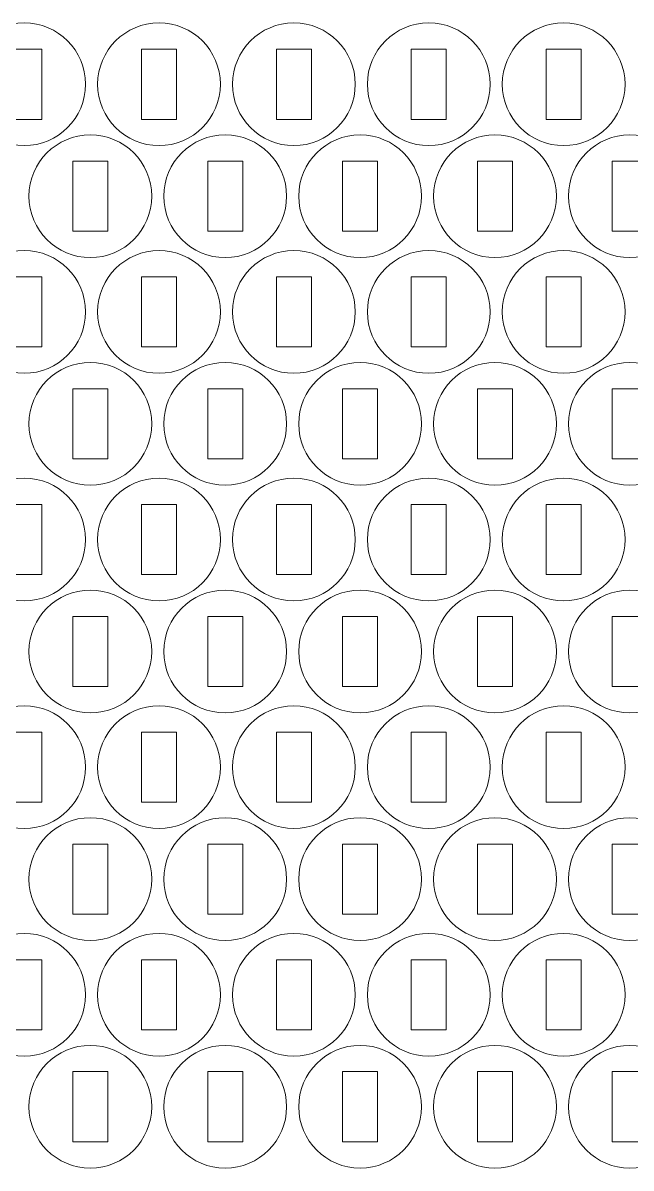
# Model space of a CAD drawing. Header units: millimetres. Extents: x -587 to 587, y -183 to 183.
# Drawn here: x 204 to 256, y -151.1 to -53.1 of the extents above; entities that cross this region are included whole.
import ezdxf

# ---------------------------------------------------------------- set-up
doc = ezdxf.new("R2010")
doc.units = ezdxf.units.MM
doc.header["$MEASUREMENT"] = 0
doc.layers.add('Camada 1', color=7, linetype='Continuous')

msp = doc.modelspace()

# ---------------------------------------------------------------- linework, layer by layer
at = {"layer": 'Camada 1', "lineweight": 20}
for points in [[(204.1225, -53.1028), (207.022, -53.1028), (209.3725, -55.4533), (209.3725, -58.3528), (209.3725, -58.3528), (209.3725, -61.2523), (207.022, -63.6028), (204.1225, -63.6028), (204.1225, -63.6028), (201.223, -63.6028), (198.8725, -61.2523), (198.8725, -58.3528), (198.8725, -58.3528), (198.8725, -55.4533), (201.223, -53.1028), (204.1225, -53.1028)], [(215.6584, -53.1028), (218.5579, -53.1028), (220.9084, -55.4533), (220.9084, -58.3528), (220.9084, -58.3528), (220.9084, -61.2523), (218.5579, -63.6028), (215.6584, -63.6028), (215.6584, -63.6028), (212.7589, -63.6028), (210.4084, -61.2523), (210.4084, -58.3528), (210.4084, -58.3528), (210.4084, -55.4533), (212.7589, -53.1028), (215.6584, -53.1028)], [(227.1943, -53.1028), (230.0938, -53.1028), (232.4443, -55.4533), (232.4443, -58.3528), (232.4443, -58.3528), (232.4443, -61.2523), (230.0938, -63.6028), (227.1943, -63.6028), (227.1943, -63.6028), (224.2948, -63.6028), (221.9443, -61.2523), (221.9443, -58.3528), (221.9443, -58.3528), (221.9443, -55.4533), (224.2948, -53.1028), (227.1943, -53.1028)], [(238.7302, -53.1028), (241.6297, -53.1028), (243.9802, -55.4533), (243.9802, -58.3528), (243.9802, -58.3528), (243.9802, -61.2523), (241.6297, -63.6028), (238.7302, -63.6028), (238.7302, -63.6028), (235.8307, -63.6028), (233.4802, -61.2523), (233.4802, -58.3528), (233.4802, -58.3528), (233.4802, -55.4533), (235.8307, -53.1028), (238.7302, -53.1028)], [(250.2661, -53.1028), (253.1656, -53.1028), (255.5161, -55.4533), (255.5161, -58.3528), (255.5161, -58.3528), (255.5161, -61.2523), (253.1656, -63.6028), (250.2661, -63.6028), (250.2661, -63.6028), (247.3666, -63.6028), (245.0161, -61.2523), (245.0161, -58.3528), (245.0161, -58.3528), (245.0161, -55.4533), (247.3666, -53.1028), (250.2661, -53.1028)], [(202.6225, -55.3528), (202.6225, -55.3528), (205.6225, -55.3528), (205.6225, -55.3528), (205.6225, -55.3528), (205.6225, -55.3528), (205.6225, -61.3528), (205.6225, -61.3528), (205.6225, -61.3528), (205.6225, -61.3528), (202.6225, -61.3528), (202.6225, -61.3528), (202.6225, -61.3528), (202.6225, -61.3528), (202.6225, -55.3528), (202.6225, -55.3528)], [(214.1584, -55.3528), (214.1584, -55.3528), (217.1584, -55.3528), (217.1584, -55.3528), (217.1584, -55.3528), (217.1584, -55.3528), (217.1584, -61.3528), (217.1584, -61.3528), (217.1584, -61.3528), (217.1584, -61.3528), (214.1584, -61.3528), (214.1584, -61.3528), (214.1584, -61.3528), (214.1584, -61.3528), (214.1584, -55.3528), (214.1584, -55.3528)], [(225.6943, -55.3528), (225.6943, -55.3528), (228.6943, -55.3528), (228.6943, -55.3528), (228.6943, -55.3528), (228.6943, -55.3528), (228.6943, -61.3528), (228.6943, -61.3528), (228.6943, -61.3528), (228.6943, -61.3528), (225.6943, -61.3528), (225.6943, -61.3528), (225.6943, -61.3528), (225.6943, -61.3528), (225.6943, -55.3528), (225.6943, -55.3528)], [(237.2302, -55.3528), (237.2302, -55.3528), (240.2302, -55.3528), (240.2302, -55.3528), (240.2302, -55.3528), (240.2302, -55.3528), (240.2302, -61.3528), (240.2302, -61.3528), (240.2302, -61.3528), (240.2302, -61.3528), (237.2302, -61.3528), (237.2302, -61.3528), (237.2302, -61.3528), (237.2302, -61.3528), (237.2302, -55.3528), (237.2302, -55.3528)], [(248.7661, -55.3528), (248.7661, -55.3528), (251.7661, -55.3528), (251.7661, -55.3528), (251.7661, -55.3528), (251.7661, -55.3528), (251.7661, -61.3528), (251.7661, -61.3528), (251.7661, -61.3528), (251.7661, -61.3528), (248.7661, -61.3528), (248.7661, -61.3528), (248.7661, -61.3528), (248.7661, -61.3528), (248.7661, -55.3528), (248.7661, -55.3528)], [(209.7846, -62.6808), (212.6841, -62.6808), (215.0346, -65.0313), (215.0346, -67.9308), (215.0346, -67.9308), (215.0346, -70.8303), (212.6841, -73.1808), (209.7846, -73.1808), (209.7846, -73.1808), (206.8851, -73.1808), (204.5346, -70.8303), (204.5346, -67.9308), (204.5346, -67.9308), (204.5346, -65.0313), (206.8851, -62.6808), (209.7846, -62.6808)], [(221.3205, -62.6808), (224.22, -62.6808), (226.5705, -65.0313), (226.5705, -67.9308), (226.5705, -67.9308), (226.5705, -70.8303), (224.22, -73.1808), (221.3205, -73.1808), (221.3205, -73.1808), (218.421, -73.1808), (216.0705, -70.8303), (216.0705, -67.9308), (216.0705, -67.9308), (216.0705, -65.0313), (218.421, -62.6808), (221.3205, -62.6808)], [(232.8564, -62.6808), (235.7559, -62.6808), (238.1064, -65.0313), (238.1064, -67.9308), (238.1064, -67.9308), (238.1064, -70.8303), (235.7559, -73.1808), (232.8564, -73.1808), (232.8564, -73.1808), (229.9569, -73.1808), (227.6064, -70.8303), (227.6064, -67.9308), (227.6064, -67.9308), (227.6064, -65.0313), (229.9569, -62.6808), (232.8564, -62.6808)], [(244.3923, -62.6808), (247.2918, -62.6808), (249.6423, -65.0313), (249.6423, -67.9308), (249.6423, -67.9308), (249.6423, -70.8303), (247.2918, -73.1808), (244.3923, -73.1808), (244.3923, -73.1808), (241.4928, -73.1808), (239.1423, -70.8303), (239.1423, -67.9308), (239.1423, -67.9308), (239.1423, -65.0313), (241.4928, -62.6808), (244.3923, -62.6808)], [(255.9282, -62.6808), (258.8277, -62.6808), (261.1782, -65.0313), (261.1782, -67.9308), (261.1782, -67.9308), (261.1782, -70.8303), (258.8277, -73.1808), (255.9282, -73.1808), (255.9282, -73.1808), (253.0287, -73.1808), (250.6782, -70.8303), (250.6782, -67.9308), (250.6782, -67.9308), (250.6782, -65.0313), (253.0287, -62.6808), (255.9282, -62.6808)], [(208.2846, -64.9308), (208.2846, -64.9308), (211.2846, -64.9308), (211.2846, -64.9308), (211.2846, -64.9308), (211.2846, -64.9308), (211.2846, -70.9308), (211.2846, -70.9308), (211.2846, -70.9308), (211.2846, -70.9308), (208.2846, -70.9308), (208.2846, -70.9308), (208.2846, -70.9308), (208.2846, -70.9308), (208.2846, -64.9308), (208.2846, -64.9308)], [(219.8205, -64.9308), (219.8205, -64.9308), (222.8205, -64.9308), (222.8205, -64.9308), (222.8205, -64.9308), (222.8205, -64.9308), (222.8205, -70.9308), (222.8205, -70.9308), (222.8205, -70.9308), (222.8205, -70.9308), (219.8205, -70.9308), (219.8205, -70.9308), (219.8205, -70.9308), (219.8205, -70.9308), (219.8205, -64.9308), (219.8205, -64.9308)], [(231.3564, -64.9308), (231.3564, -64.9308), (234.3564, -64.9308), (234.3564, -64.9308), (234.3564, -64.9308), (234.3564, -64.9308), (234.3564, -70.9308), (234.3564, -70.9308), (234.3564, -70.9308), (234.3564, -70.9308), (231.3564, -70.9308), (231.3564, -70.9308), (231.3564, -70.9308), (231.3564, -70.9308), (231.3564, -64.9308), (231.3564, -64.9308)], [(242.8923, -64.9308), (242.8923, -64.9308), (245.8923, -64.9308), (245.8923, -64.9308), (245.8923, -64.9308), (245.8923, -64.9308), (245.8923, -70.9308), (245.8923, -70.9308), (245.8923, -70.9308), (245.8923, -70.9308), (242.8923, -70.9308), (242.8923, -70.9308), (242.8923, -70.9308), (242.8923, -70.9308), (242.8923, -64.9308), (242.8923, -64.9308)], [(254.4282, -64.9308), (254.4282, -64.9308), (257.4282, -64.9308), (257.4282, -64.9308), (257.4282, -64.9308), (257.4282, -64.9308), (257.4282, -70.9308), (257.4282, -70.9308), (257.4282, -70.9308), (257.4282, -70.9308), (254.4282, -70.9308), (254.4282, -70.9308), (254.4282, -70.9308), (254.4282, -70.9308), (254.4282, -64.9308), (254.4282, -64.9308)], [(204.1225, -72.5761), (207.022, -72.5761), (209.3725, -74.9266), (209.3725, -77.8261), (209.3725, -77.8261), (209.3725, -80.7256), (207.022, -83.0761), (204.1225, -83.0761), (204.1225, -83.0761), (201.223, -83.0761), (198.8725, -80.7256), (198.8725, -77.8261), (198.8725, -77.8261), (198.8725, -74.9266), (201.223, -72.5761), (204.1225, -72.5761)], [(215.6584, -72.5761), (218.5579, -72.5761), (220.9084, -74.9266), (220.9084, -77.8261), (220.9084, -77.8261), (220.9084, -80.7256), (218.5579, -83.0761), (215.6584, -83.0761), (215.6584, -83.0761), (212.7589, -83.0761), (210.4084, -80.7256), (210.4084, -77.8261), (210.4084, -77.8261), (210.4084, -74.9266), (212.7589, -72.5761), (215.6584, -72.5761)], [(227.1943, -72.5761), (230.0938, -72.5761), (232.4443, -74.9266), (232.4443, -77.8261), (232.4443, -77.8261), (232.4443, -80.7256), (230.0938, -83.0761), (227.1943, -83.0761), (227.1943, -83.0761), (224.2948, -83.0761), (221.9443, -80.7256), (221.9443, -77.8261), (221.9443, -77.8261), (221.9443, -74.9266), (224.2948, -72.5761), (227.1943, -72.5761)], [(238.7302, -72.5761), (241.6297, -72.5761), (243.9802, -74.9266), (243.9802, -77.8261), (243.9802, -77.8261), (243.9802, -80.7256), (241.6297, -83.0761), (238.7302, -83.0761), (238.7302, -83.0761), (235.8307, -83.0761), (233.4802, -80.7256), (233.4802, -77.8261), (233.4802, -77.8261), (233.4802, -74.9266), (235.8307, -72.5761), (238.7302, -72.5761)], [(250.2661, -72.5761), (253.1656, -72.5761), (255.5161, -74.9266), (255.5161, -77.8261), (255.5161, -77.8261), (255.5161, -80.7256), (253.1656, -83.0761), (250.2661, -83.0761), (250.2661, -83.0761), (247.3666, -83.0761), (245.0161, -80.7256), (245.0161, -77.8261), (245.0161, -77.8261), (245.0161, -74.9266), (247.3666, -72.5761), (250.2661, -72.5761)], [(202.6225, -74.8261), (202.6225, -74.8261), (205.6225, -74.8261), (205.6225, -74.8261), (205.6225, -74.8261), (205.6225, -74.8261), (205.6225, -80.8261), (205.6225, -80.8261), (205.6225, -80.8261), (205.6225, -80.8261), (202.6225, -80.8261), (202.6225, -80.8261), (202.6225, -80.8261), (202.6225, -80.8261), (202.6225, -74.8261), (202.6225, -74.8261)], [(214.1584, -74.8261), (214.1584, -74.8261), (217.1584, -74.8261), (217.1584, -74.8261), (217.1584, -74.8261), (217.1584, -74.8261), (217.1584, -80.8261), (217.1584, -80.8261), (217.1584, -80.8261), (217.1584, -80.8261), (214.1584, -80.8261), (214.1584, -80.8261), (214.1584, -80.8261), (214.1584, -80.8261), (214.1584, -74.8261), (214.1584, -74.8261)], [(225.6943, -74.8261), (225.6943, -74.8261), (228.6943, -74.8261), (228.6943, -74.8261), (228.6943, -74.8261), (228.6943, -74.8261), (228.6943, -80.8261), (228.6943, -80.8261), (228.6943, -80.8261), (228.6943, -80.8261), (225.6943, -80.8261), (225.6943, -80.8261), (225.6943, -80.8261), (225.6943, -80.8261), (225.6943, -74.8261), (225.6943, -74.8261)], [(237.2302, -74.8261), (237.2302, -74.8261), (240.2302, -74.8261), (240.2302, -74.8261), (240.2302, -74.8261), (240.2302, -74.8261), (240.2302, -80.8261), (240.2302, -80.8261), (240.2302, -80.8261), (240.2302, -80.8261), (237.2302, -80.8261), (237.2302, -80.8261), (237.2302, -80.8261), (237.2302, -80.8261), (237.2302, -74.8261), (237.2302, -74.8261)], [(248.7661, -74.8261), (248.7661, -74.8261), (251.7661, -74.8261), (251.7661, -74.8261), (251.7661, -74.8261), (251.7661, -74.8261), (251.7661, -80.8261), (251.7661, -80.8261), (251.7661, -80.8261), (251.7661, -80.8261), (248.7661, -80.8261), (248.7661, -80.8261), (248.7661, -80.8261), (248.7661, -80.8261), (248.7661, -74.8261), (248.7661, -74.8261)], [(209.7846, -82.1541), (212.6841, -82.1541), (215.0346, -84.5046), (215.0346, -87.4041), (215.0346, -87.4041), (215.0346, -90.3036), (212.6841, -92.6541), (209.7846, -92.6541), (209.7846, -92.6541), (206.8851, -92.6541), (204.5346, -90.3036), (204.5346, -87.4041), (204.5346, -87.4041), (204.5346, -84.5046), (206.8851, -82.1541), (209.7846, -82.1541)], [(221.3205, -82.1541), (224.22, -82.1541), (226.5705, -84.5046), (226.5705, -87.4041), (226.5705, -87.4041), (226.5705, -90.3036), (224.22, -92.6541), (221.3205, -92.6541), (221.3205, -92.6541), (218.421, -92.6541), (216.0705, -90.3036), (216.0705, -87.4041), (216.0705, -87.4041), (216.0705, -84.5046), (218.421, -82.1541), (221.3205, -82.1541)], [(232.8564, -82.1541), (235.7559, -82.1541), (238.1064, -84.5046), (238.1064, -87.4041), (238.1064, -87.4041), (238.1064, -90.3036), (235.7559, -92.6541), (232.8564, -92.6541), (232.8564, -92.6541), (229.9569, -92.6541), (227.6064, -90.3036), (227.6064, -87.4041), (227.6064, -87.4041), (227.6064, -84.5046), (229.9569, -82.1541), (232.8564, -82.1541)], [(244.3923, -82.1541), (247.2918, -82.1541), (249.6423, -84.5046), (249.6423, -87.4041), (249.6423, -87.4041), (249.6423, -90.3036), (247.2918, -92.6541), (244.3923, -92.6541), (244.3923, -92.6541), (241.4928, -92.6541), (239.1423, -90.3036), (239.1423, -87.4041), (239.1423, -87.4041), (239.1423, -84.5046), (241.4928, -82.1541), (244.3923, -82.1541)], [(255.9282, -82.1541), (258.8277, -82.1541), (261.1782, -84.5046), (261.1782, -87.4041), (261.1782, -87.4041), (261.1782, -90.3036), (258.8277, -92.6541), (255.9282, -92.6541), (255.9282, -92.6541), (253.0287, -92.6541), (250.6782, -90.3036), (250.6782, -87.4041), (250.6782, -87.4041), (250.6782, -84.5046), (253.0287, -82.1541), (255.9282, -82.1541)], [(208.2846, -84.4041), (208.2846, -84.4041), (211.2846, -84.4041), (211.2846, -84.4041), (211.2846, -84.4041), (211.2846, -84.4041), (211.2846, -90.4041), (211.2846, -90.4041), (211.2846, -90.4041), (211.2846, -90.4041), (208.2846, -90.4041), (208.2846, -90.4041), (208.2846, -90.4041), (208.2846, -90.4041), (208.2846, -84.4041), (208.2846, -84.4041)], [(219.8205, -84.4041), (219.8205, -84.4041), (222.8205, -84.4041), (222.8205, -84.4041), (222.8205, -84.4041), (222.8205, -84.4041), (222.8205, -90.4041), (222.8205, -90.4041), (222.8205, -90.4041), (222.8205, -90.4041), (219.8205, -90.4041), (219.8205, -90.4041), (219.8205, -90.4041), (219.8205, -90.4041), (219.8205, -84.4041), (219.8205, -84.4041)], [(231.3564, -84.4041), (231.3564, -84.4041), (234.3564, -84.4041), (234.3564, -84.4041), (234.3564, -84.4041), (234.3564, -84.4041), (234.3564, -90.4041), (234.3564, -90.4041), (234.3564, -90.4041), (234.3564, -90.4041), (231.3564, -90.4041), (231.3564, -90.4041), (231.3564, -90.4041), (231.3564, -90.4041), (231.3564, -84.4041), (231.3564, -84.4041)], [(242.8923, -84.4041), (242.8923, -84.4041), (245.8923, -84.4041), (245.8923, -84.4041), (245.8923, -84.4041), (245.8923, -84.4041), (245.8923, -90.4041), (245.8923, -90.4041), (245.8923, -90.4041), (245.8923, -90.4041), (242.8923, -90.4041), (242.8923, -90.4041), (242.8923, -90.4041), (242.8923, -90.4041), (242.8923, -84.4041), (242.8923, -84.4041)], [(254.4282, -84.4041), (254.4282, -84.4041), (257.4282, -84.4041), (257.4282, -84.4041), (257.4282, -84.4041), (257.4282, -84.4041), (257.4282, -90.4041), (257.4282, -90.4041), (257.4282, -90.4041), (257.4282, -90.4041), (254.4282, -90.4041), (254.4282, -90.4041), (254.4282, -90.4041), (254.4282, -90.4041), (254.4282, -84.4041), (254.4282, -84.4041)], [(204.1225, -92.0494), (207.022, -92.0494), (209.3725, -94.3999), (209.3725, -97.2994), (209.3725, -97.2994), (209.3725, -100.1989), (207.022, -102.5494), (204.1225, -102.5494), (204.1225, -102.5494), (201.223, -102.5494), (198.8725, -100.1989), (198.8725, -97.2994), (198.8725, -97.2994), (198.8725, -94.3999), (201.223, -92.0494), (204.1225, -92.0494)], [(215.6584, -92.0494), (218.5579, -92.0494), (220.9084, -94.3999), (220.9084, -97.2994), (220.9084, -97.2994), (220.9084, -100.1989), (218.5579, -102.5494), (215.6584, -102.5494), (215.6584, -102.5494), (212.7589, -102.5494), (210.4084, -100.1989), (210.4084, -97.2994), (210.4084, -97.2994), (210.4084, -94.3999), (212.7589, -92.0494), (215.6584, -92.0494)], [(227.1943, -92.0494), (230.0938, -92.0494), (232.4443, -94.3999), (232.4443, -97.2994), (232.4443, -97.2994), (232.4443, -100.1989), (230.0938, -102.5494), (227.1943, -102.5494), (227.1943, -102.5494), (224.2948, -102.5494), (221.9443, -100.1989), (221.9443, -97.2994), (221.9443, -97.2994), (221.9443, -94.3999), (224.2948, -92.0494), (227.1943, -92.0494)], [(238.7302, -92.0494), (241.6297, -92.0494), (243.9802, -94.3999), (243.9802, -97.2994), (243.9802, -97.2994), (243.9802, -100.1989), (241.6297, -102.5494), (238.7302, -102.5494), (238.7302, -102.5494), (235.8307, -102.5494), (233.4802, -100.1989), (233.4802, -97.2994), (233.4802, -97.2994), (233.4802, -94.3999), (235.8307, -92.0494), (238.7302, -92.0494)], [(250.2661, -92.0494), (253.1656, -92.0494), (255.5161, -94.3999), (255.5161, -97.2994), (255.5161, -97.2994), (255.5161, -100.1989), (253.1656, -102.5494), (250.2661, -102.5494), (250.2661, -102.5494), (247.3666, -102.5494), (245.0161, -100.1989), (245.0161, -97.2994), (245.0161, -97.2994), (245.0161, -94.3999), (247.3666, -92.0494), (250.2661, -92.0494)], [(202.6225, -94.2994), (202.6225, -94.2994), (205.6225, -94.2994), (205.6225, -94.2994), (205.6225, -94.2994), (205.6225, -94.2994), (205.6225, -100.2994), (205.6225, -100.2994), (205.6225, -100.2994), (205.6225, -100.2994), (202.6225, -100.2994), (202.6225, -100.2994), (202.6225, -100.2994), (202.6225, -100.2994), (202.6225, -94.2994), (202.6225, -94.2994)], [(214.1584, -94.2994), (214.1584, -94.2994), (217.1584, -94.2994), (217.1584, -94.2994), (217.1584, -94.2994), (217.1584, -94.2994), (217.1584, -100.2994), (217.1584, -100.2994), (217.1584, -100.2994), (217.1584, -100.2994), (214.1584, -100.2994), (214.1584, -100.2994), (214.1584, -100.2994), (214.1584, -100.2994), (214.1584, -94.2994), (214.1584, -94.2994)], [(225.6943, -94.2994), (225.6943, -94.2994), (228.6943, -94.2994), (228.6943, -94.2994), (228.6943, -94.2994), (228.6943, -94.2994), (228.6943, -100.2994), (228.6943, -100.2994), (228.6943, -100.2994), (228.6943, -100.2994), (225.6943, -100.2994), (225.6943, -100.2994), (225.6943, -100.2994), (225.6943, -100.2994), (225.6943, -94.2994), (225.6943, -94.2994)], [(237.2302, -94.2994), (237.2302, -94.2994), (240.2302, -94.2994), (240.2302, -94.2994), (240.2302, -94.2994), (240.2302, -94.2994), (240.2302, -100.2994), (240.2302, -100.2994), (240.2302, -100.2994), (240.2302, -100.2994), (237.2302, -100.2994), (237.2302, -100.2994), (237.2302, -100.2994), (237.2302, -100.2994), (237.2302, -94.2994), (237.2302, -94.2994)], [(248.7661, -94.2994), (248.7661, -94.2994), (251.7661, -94.2994), (251.7661, -94.2994), (251.7661, -94.2994), (251.7661, -94.2994), (251.7661, -100.2994), (251.7661, -100.2994), (251.7661, -100.2994), (251.7661, -100.2994), (248.7661, -100.2994), (248.7661, -100.2994), (248.7661, -100.2994), (248.7661, -100.2994), (248.7661, -94.2994), (248.7661, -94.2994)], [(209.7846, -101.6274), (212.6841, -101.6274), (215.0346, -103.9779), (215.0346, -106.8774), (215.0346, -106.8774), (215.0346, -109.7769), (212.6841, -112.1274), (209.7846, -112.1274), (209.7846, -112.1274), (206.8851, -112.1274), (204.5346, -109.7769), (204.5346, -106.8774), (204.5346, -106.8774), (204.5346, -103.9779), (206.8851, -101.6274), (209.7846, -101.6274)], [(221.3205, -101.6274), (224.22, -101.6274), (226.5705, -103.9779), (226.5705, -106.8774), (226.5705, -106.8774), (226.5705, -109.7769), (224.22, -112.1274), (221.3205, -112.1274), (221.3205, -112.1274), (218.421, -112.1274), (216.0705, -109.7769), (216.0705, -106.8774), (216.0705, -106.8774), (216.0705, -103.9779), (218.421, -101.6274), (221.3205, -101.6274)], [(232.8564, -101.6274), (235.7559, -101.6274), (238.1064, -103.9779), (238.1064, -106.8774), (238.1064, -106.8774), (238.1064, -109.7769), (235.7559, -112.1274), (232.8564, -112.1274), (232.8564, -112.1274), (229.9569, -112.1274), (227.6064, -109.7769), (227.6064, -106.8774), (227.6064, -106.8774), (227.6064, -103.9779), (229.9569, -101.6274), (232.8564, -101.6274)], [(244.3923, -101.6274), (247.2918, -101.6274), (249.6423, -103.9779), (249.6423, -106.8774), (249.6423, -106.8774), (249.6423, -109.7769), (247.2918, -112.1274), (244.3923, -112.1274), (244.3923, -112.1274), (241.4928, -112.1274), (239.1423, -109.7769), (239.1423, -106.8774), (239.1423, -106.8774), (239.1423, -103.9779), (241.4928, -101.6274), (244.3923, -101.6274)], [(255.9282, -101.6274), (258.8277, -101.6274), (261.1782, -103.9779), (261.1782, -106.8774), (261.1782, -106.8774), (261.1782, -109.7769), (258.8277, -112.1274), (255.9282, -112.1274), (255.9282, -112.1274), (253.0287, -112.1274), (250.6782, -109.7769), (250.6782, -106.8774), (250.6782, -106.8774), (250.6782, -103.9779), (253.0287, -101.6274), (255.9282, -101.6274)], [(208.2846, -103.8774), (208.2846, -103.8774), (211.2846, -103.8774), (211.2846, -103.8774), (211.2846, -103.8774), (211.2846, -103.8774), (211.2846, -109.8774), (211.2846, -109.8774), (211.2846, -109.8774), (211.2846, -109.8774), (208.2846, -109.8774), (208.2846, -109.8774), (208.2846, -109.8774), (208.2846, -109.8774), (208.2846, -103.8774), (208.2846, -103.8774)], [(219.8205, -103.8774), (219.8205, -103.8774), (222.8205, -103.8774), (222.8205, -103.8774), (222.8205, -103.8774), (222.8205, -103.8774), (222.8205, -109.8774), (222.8205, -109.8774), (222.8205, -109.8774), (222.8205, -109.8774), (219.8205, -109.8774), (219.8205, -109.8774), (219.8205, -109.8774), (219.8205, -109.8774), (219.8205, -103.8774), (219.8205, -103.8774)], [(231.3564, -103.8774), (231.3564, -103.8774), (234.3564, -103.8774), (234.3564, -103.8774), (234.3564, -103.8774), (234.3564, -103.8774), (234.3564, -109.8774), (234.3564, -109.8774), (234.3564, -109.8774), (234.3564, -109.8774), (231.3564, -109.8774), (231.3564, -109.8774), (231.3564, -109.8774), (231.3564, -109.8774), (231.3564, -103.8774), (231.3564, -103.8774)], [(242.8923, -103.8774), (242.8923, -103.8774), (245.8923, -103.8774), (245.8923, -103.8774), (245.8923, -103.8774), (245.8923, -103.8774), (245.8923, -109.8774), (245.8923, -109.8774), (245.8923, -109.8774), (245.8923, -109.8774), (242.8923, -109.8774), (242.8923, -109.8774), (242.8923, -109.8774), (242.8923, -109.8774), (242.8923, -103.8774), (242.8923, -103.8774)], [(254.4282, -103.8774), (254.4282, -103.8774), (257.4282, -103.8774), (257.4282, -103.8774), (257.4282, -103.8774), (257.4282, -103.8774), (257.4282, -109.8774), (257.4282, -109.8774), (257.4282, -109.8774), (257.4282, -109.8774), (254.4282, -109.8774), (254.4282, -109.8774), (254.4282, -109.8774), (254.4282, -109.8774), (254.4282, -103.8774), (254.4282, -103.8774)], [(204.1225, -111.5227), (207.022, -111.5227), (209.3725, -113.8732), (209.3725, -116.7727), (209.3725, -116.7727), (209.3725, -119.6722), (207.022, -122.0227), (204.1225, -122.0227), (204.1225, -122.0227), (201.223, -122.0227), (198.8725, -119.6722), (198.8725, -116.7727), (198.8725, -116.7727), (198.8725, -113.8732), (201.223, -111.5227), (204.1225, -111.5227)], [(215.6584, -111.5227), (218.5579, -111.5227), (220.9084, -113.8732), (220.9084, -116.7727), (220.9084, -116.7727), (220.9084, -119.6722), (218.5579, -122.0227), (215.6584, -122.0227), (215.6584, -122.0227), (212.7589, -122.0227), (210.4084, -119.6722), (210.4084, -116.7727), (210.4084, -116.7727), (210.4084, -113.8732), (212.7589, -111.5227), (215.6584, -111.5227)], [(227.1943, -111.5227), (230.0938, -111.5227), (232.4443, -113.8732), (232.4443, -116.7727), (232.4443, -116.7727), (232.4443, -119.6722), (230.0938, -122.0227), (227.1943, -122.0227), (227.1943, -122.0227), (224.2948, -122.0227), (221.9443, -119.6722), (221.9443, -116.7727), (221.9443, -116.7727), (221.9443, -113.8732), (224.2948, -111.5227), (227.1943, -111.5227)], [(238.7302, -111.5227), (241.6297, -111.5227), (243.9802, -113.8732), (243.9802, -116.7727), (243.9802, -116.7727), (243.9802, -119.6722), (241.6297, -122.0227), (238.7302, -122.0227), (238.7302, -122.0227), (235.8307, -122.0227), (233.4802, -119.6722), (233.4802, -116.7727), (233.4802, -116.7727), (233.4802, -113.8732), (235.8307, -111.5227), (238.7302, -111.5227)], [(250.2661, -111.5227), (253.1656, -111.5227), (255.5161, -113.8732), (255.5161, -116.7727), (255.5161, -116.7727), (255.5161, -119.6722), (253.1656, -122.0227), (250.2661, -122.0227), (250.2661, -122.0227), (247.3666, -122.0227), (245.0161, -119.6722), (245.0161, -116.7727), (245.0161, -116.7727), (245.0161, -113.8732), (247.3666, -111.5227), (250.2661, -111.5227)], [(202.6225, -113.7727), (202.6225, -113.7727), (205.6225, -113.7727), (205.6225, -113.7727), (205.6225, -113.7727), (205.6225, -113.7727), (205.6225, -119.7727), (205.6225, -119.7727), (205.6225, -119.7727), (205.6225, -119.7727), (202.6225, -119.7727), (202.6225, -119.7727), (202.6225, -119.7727), (202.6225, -119.7727), (202.6225, -113.7727), (202.6225, -113.7727)], [(214.1584, -113.7727), (214.1584, -113.7727), (217.1584, -113.7727), (217.1584, -113.7727), (217.1584, -113.7727), (217.1584, -113.7727), (217.1584, -119.7727), (217.1584, -119.7727), (217.1584, -119.7727), (217.1584, -119.7727), (214.1584, -119.7727), (214.1584, -119.7727), (214.1584, -119.7727), (214.1584, -119.7727), (214.1584, -113.7727), (214.1584, -113.7727)], [(225.6943, -113.7727), (225.6943, -113.7727), (228.6943, -113.7727), (228.6943, -113.7727), (228.6943, -113.7727), (228.6943, -113.7727), (228.6943, -119.7727), (228.6943, -119.7727), (228.6943, -119.7727), (228.6943, -119.7727), (225.6943, -119.7727), (225.6943, -119.7727), (225.6943, -119.7727), (225.6943, -119.7727), (225.6943, -113.7727), (225.6943, -113.7727)], [(237.2302, -113.7727), (237.2302, -113.7727), (240.2302, -113.7727), (240.2302, -113.7727), (240.2302, -113.7727), (240.2302, -113.7727), (240.2302, -119.7727), (240.2302, -119.7727), (240.2302, -119.7727), (240.2302, -119.7727), (237.2302, -119.7727), (237.2302, -119.7727), (237.2302, -119.7727), (237.2302, -119.7727), (237.2302, -113.7727), (237.2302, -113.7727)], [(248.7661, -113.7727), (248.7661, -113.7727), (251.7661, -113.7727), (251.7661, -113.7727), (251.7661, -113.7727), (251.7661, -113.7727), (251.7661, -119.7727), (251.7661, -119.7727), (251.7661, -119.7727), (251.7661, -119.7727), (248.7661, -119.7727), (248.7661, -119.7727), (248.7661, -119.7727), (248.7661, -119.7727), (248.7661, -113.7727), (248.7661, -113.7727)], [(209.7846, -121.1007), (212.6841, -121.1007), (215.0346, -123.4512), (215.0346, -126.3507), (215.0346, -126.3507), (215.0346, -129.2502), (212.6841, -131.6007), (209.7846, -131.6007), (209.7846, -131.6007), (206.8851, -131.6007), (204.5346, -129.2502), (204.5346, -126.3507), (204.5346, -126.3507), (204.5346, -123.4512), (206.8851, -121.1007), (209.7846, -121.1007)], [(221.3205, -121.1007), (224.22, -121.1007), (226.5705, -123.4512), (226.5705, -126.3507), (226.5705, -126.3507), (226.5705, -129.2502), (224.22, -131.6007), (221.3205, -131.6007), (221.3205, -131.6007), (218.421, -131.6007), (216.0705, -129.2502), (216.0705, -126.3507), (216.0705, -126.3507), (216.0705, -123.4512), (218.421, -121.1007), (221.3205, -121.1007)], [(232.8564, -121.1007), (235.7559, -121.1007), (238.1064, -123.4512), (238.1064, -126.3507), (238.1064, -126.3507), (238.1064, -129.2502), (235.7559, -131.6007), (232.8564, -131.6007), (232.8564, -131.6007), (229.9569, -131.6007), (227.6064, -129.2502), (227.6064, -126.3507), (227.6064, -126.3507), (227.6064, -123.4512), (229.9569, -121.1007), (232.8564, -121.1007)], [(244.3923, -121.1007), (247.2918, -121.1007), (249.6423, -123.4512), (249.6423, -126.3507), (249.6423, -126.3507), (249.6423, -129.2502), (247.2918, -131.6007), (244.3923, -131.6007), (244.3923, -131.6007), (241.4928, -131.6007), (239.1423, -129.2502), (239.1423, -126.3507), (239.1423, -126.3507), (239.1423, -123.4512), (241.4928, -121.1007), (244.3923, -121.1007)], [(255.9282, -121.1007), (258.8277, -121.1007), (261.1782, -123.4512), (261.1782, -126.3507), (261.1782, -126.3507), (261.1782, -129.2502), (258.8277, -131.6007), (255.9282, -131.6007), (255.9282, -131.6007), (253.0287, -131.6007), (250.6782, -129.2502), (250.6782, -126.3507), (250.6782, -126.3507), (250.6782, -123.4512), (253.0287, -121.1007), (255.9282, -121.1007)], [(208.2846, -123.3507), (208.2846, -123.3507), (211.2846, -123.3507), (211.2846, -123.3507), (211.2846, -123.3507), (211.2846, -123.3507), (211.2846, -129.3507), (211.2846, -129.3507), (211.2846, -129.3507), (211.2846, -129.3507), (208.2846, -129.3507), (208.2846, -129.3507), (208.2846, -129.3507), (208.2846, -129.3507), (208.2846, -123.3507), (208.2846, -123.3507)], [(219.8205, -123.3507), (219.8205, -123.3507), (222.8205, -123.3507), (222.8205, -123.3507), (222.8205, -123.3507), (222.8205, -123.3507), (222.8205, -129.3507), (222.8205, -129.3507), (222.8205, -129.3507), (222.8205, -129.3507), (219.8205, -129.3507), (219.8205, -129.3507), (219.8205, -129.3507), (219.8205, -129.3507), (219.8205, -123.3507), (219.8205, -123.3507)], [(231.3564, -123.3507), (231.3564, -123.3507), (234.3564, -123.3507), (234.3564, -123.3507), (234.3564, -123.3507), (234.3564, -123.3507), (234.3564, -129.3507), (234.3564, -129.3507), (234.3564, -129.3507), (234.3564, -129.3507), (231.3564, -129.3507), (231.3564, -129.3507), (231.3564, -129.3507), (231.3564, -129.3507), (231.3564, -123.3507), (231.3564, -123.3507)], [(242.8923, -123.3507), (242.8923, -123.3507), (245.8923, -123.3507), (245.8923, -123.3507), (245.8923, -123.3507), (245.8923, -123.3507), (245.8923, -129.3507), (245.8923, -129.3507), (245.8923, -129.3507), (245.8923, -129.3507), (242.8923, -129.3507), (242.8923, -129.3507), (242.8923, -129.3507), (242.8923, -129.3507), (242.8923, -123.3507), (242.8923, -123.3507)], [(254.4282, -123.3507), (254.4282, -123.3507), (257.4282, -123.3507), (257.4282, -123.3507), (257.4282, -123.3507), (257.4282, -123.3507), (257.4282, -129.3507), (257.4282, -129.3507), (257.4282, -129.3507), (257.4282, -129.3507), (254.4282, -129.3507), (254.4282, -129.3507), (254.4282, -129.3507), (254.4282, -129.3507), (254.4282, -123.3507), (254.4282, -123.3507)], [(204.1225, -130.996), (207.022, -130.996), (209.3725, -133.3465), (209.3725, -136.246), (209.3725, -136.246), (209.3725, -139.1455), (207.022, -141.496), (204.1225, -141.496), (204.1225, -141.496), (201.223, -141.496), (198.8725, -139.1455), (198.8725, -136.246), (198.8725, -136.246), (198.8725, -133.3465), (201.223, -130.996), (204.1225, -130.996)], [(215.6584, -130.996), (218.5579, -130.996), (220.9084, -133.3465), (220.9084, -136.246), (220.9084, -136.246), (220.9084, -139.1455), (218.5579, -141.496), (215.6584, -141.496), (215.6584, -141.496), (212.7589, -141.496), (210.4084, -139.1455), (210.4084, -136.246), (210.4084, -136.246), (210.4084, -133.3465), (212.7589, -130.996), (215.6584, -130.996)], [(227.1943, -130.996), (230.0938, -130.996), (232.4443, -133.3465), (232.4443, -136.246), (232.4443, -136.246), (232.4443, -139.1455), (230.0938, -141.496), (227.1943, -141.496), (227.1943, -141.496), (224.2948, -141.496), (221.9443, -139.1455), (221.9443, -136.246), (221.9443, -136.246), (221.9443, -133.3465), (224.2948, -130.996), (227.1943, -130.996)], [(238.7302, -130.996), (241.6297, -130.996), (243.9802, -133.3465), (243.9802, -136.246), (243.9802, -136.246), (243.9802, -139.1455), (241.6297, -141.496), (238.7302, -141.496), (238.7302, -141.496), (235.8307, -141.496), (233.4802, -139.1455), (233.4802, -136.246), (233.4802, -136.246), (233.4802, -133.3465), (235.8307, -130.996), (238.7302, -130.996)], [(250.2661, -130.996), (253.1656, -130.996), (255.5161, -133.3465), (255.5161, -136.246), (255.5161, -136.246), (255.5161, -139.1455), (253.1656, -141.496), (250.2661, -141.496), (250.2661, -141.496), (247.3666, -141.496), (245.0161, -139.1455), (245.0161, -136.246), (245.0161, -136.246), (245.0161, -133.3465), (247.3666, -130.996), (250.2661, -130.996)], [(202.6225, -133.246), (202.6225, -133.246), (205.6225, -133.246), (205.6225, -133.246), (205.6225, -133.246), (205.6225, -133.246), (205.6225, -139.246), (205.6225, -139.246), (205.6225, -139.246), (205.6225, -139.246), (202.6225, -139.246), (202.6225, -139.246), (202.6225, -139.246), (202.6225, -139.246), (202.6225, -133.246), (202.6225, -133.246)], [(214.1584, -133.246), (214.1584, -133.246), (217.1584, -133.246), (217.1584, -133.246), (217.1584, -133.246), (217.1584, -133.246), (217.1584, -139.246), (217.1584, -139.246), (217.1584, -139.246), (217.1584, -139.246), (214.1584, -139.246), (214.1584, -139.246), (214.1584, -139.246), (214.1584, -139.246), (214.1584, -133.246), (214.1584, -133.246)], [(225.6943, -133.246), (225.6943, -133.246), (228.6943, -133.246), (228.6943, -133.246), (228.6943, -133.246), (228.6943, -133.246), (228.6943, -139.246), (228.6943, -139.246), (228.6943, -139.246), (228.6943, -139.246), (225.6943, -139.246), (225.6943, -139.246), (225.6943, -139.246), (225.6943, -139.246), (225.6943, -133.246), (225.6943, -133.246)], [(237.2302, -133.246), (237.2302, -133.246), (240.2302, -133.246), (240.2302, -133.246), (240.2302, -133.246), (240.2302, -133.246), (240.2302, -139.246), (240.2302, -139.246), (240.2302, -139.246), (240.2302, -139.246), (237.2302, -139.246), (237.2302, -139.246), (237.2302, -139.246), (237.2302, -139.246), (237.2302, -133.246), (237.2302, -133.246)], [(248.7661, -133.246), (248.7661, -133.246), (251.7661, -133.246), (251.7661, -133.246), (251.7661, -133.246), (251.7661, -133.246), (251.7661, -139.246), (251.7661, -139.246), (251.7661, -139.246), (251.7661, -139.246), (248.7661, -139.246), (248.7661, -139.246), (248.7661, -139.246), (248.7661, -139.246), (248.7661, -133.246), (248.7661, -133.246)], [(209.7846, -140.574), (212.6841, -140.574), (215.0346, -142.9245), (215.0346, -145.824), (215.0346, -145.824), (215.0346, -148.7235), (212.6841, -151.074), (209.7846, -151.074), (209.7846, -151.074), (206.8851, -151.074), (204.5346, -148.7235), (204.5346, -145.824), (204.5346, -145.824), (204.5346, -142.9245), (206.8851, -140.574), (209.7846, -140.574)], [(221.3205, -140.574), (224.22, -140.574), (226.5705, -142.9245), (226.5705, -145.824), (226.5705, -145.824), (226.5705, -148.7235), (224.22, -151.074), (221.3205, -151.074), (221.3205, -151.074), (218.421, -151.074), (216.0705, -148.7235), (216.0705, -145.824), (216.0705, -145.824), (216.0705, -142.9245), (218.421, -140.574), (221.3205, -140.574)], [(232.8564, -140.574), (235.7559, -140.574), (238.1064, -142.9245), (238.1064, -145.824), (238.1064, -145.824), (238.1064, -148.7235), (235.7559, -151.074), (232.8564, -151.074), (232.8564, -151.074), (229.9569, -151.074), (227.6064, -148.7235), (227.6064, -145.824), (227.6064, -145.824), (227.6064, -142.9245), (229.9569, -140.574), (232.8564, -140.574)], [(244.3923, -140.574), (247.2918, -140.574), (249.6423, -142.9245), (249.6423, -145.824), (249.6423, -145.824), (249.6423, -148.7235), (247.2918, -151.074), (244.3923, -151.074), (244.3923, -151.074), (241.4928, -151.074), (239.1423, -148.7235), (239.1423, -145.824), (239.1423, -145.824), (239.1423, -142.9245), (241.4928, -140.574), (244.3923, -140.574)], [(255.9282, -140.574), (258.8277, -140.574), (261.1782, -142.9245), (261.1782, -145.824), (261.1782, -145.824), (261.1782, -148.7235), (258.8277, -151.074), (255.9282, -151.074), (255.9282, -151.074), (253.0287, -151.074), (250.6782, -148.7235), (250.6782, -145.824), (250.6782, -145.824), (250.6782, -142.9245), (253.0287, -140.574), (255.9282, -140.574)], [(208.2846, -142.824), (208.2846, -142.824), (211.2846, -142.824), (211.2846, -142.824), (211.2846, -142.824), (211.2846, -142.824), (211.2846, -148.824), (211.2846, -148.824), (211.2846, -148.824), (211.2846, -148.824), (208.2846, -148.824), (208.2846, -148.824), (208.2846, -148.824), (208.2846, -148.824), (208.2846, -142.824), (208.2846, -142.824)], [(219.8205, -142.824), (219.8205, -142.824), (222.8205, -142.824), (222.8205, -142.824), (222.8205, -142.824), (222.8205, -142.824), (222.8205, -148.824), (222.8205, -148.824), (222.8205, -148.824), (222.8205, -148.824), (219.8205, -148.824), (219.8205, -148.824), (219.8205, -148.824), (219.8205, -148.824), (219.8205, -142.824), (219.8205, -142.824)], [(231.3564, -142.824), (231.3564, -142.824), (234.3564, -142.824), (234.3564, -142.824), (234.3564, -142.824), (234.3564, -142.824), (234.3564, -148.824), (234.3564, -148.824), (234.3564, -148.824), (234.3564, -148.824), (231.3564, -148.824), (231.3564, -148.824), (231.3564, -148.824), (231.3564, -148.824), (231.3564, -142.824), (231.3564, -142.824)], [(242.8923, -142.824), (242.8923, -142.824), (245.8923, -142.824), (245.8923, -142.824), (245.8923, -142.824), (245.8923, -142.824), (245.8923, -148.824), (245.8923, -148.824), (245.8923, -148.824), (245.8923, -148.824), (242.8923, -148.824), (242.8923, -148.824), (242.8923, -148.824), (242.8923, -148.824), (242.8923, -142.824), (242.8923, -142.824)], [(254.4282, -142.824), (254.4282, -142.824), (257.4282, -142.824), (257.4282, -142.824), (257.4282, -142.824), (257.4282, -142.824), (257.4282, -148.824), (257.4282, -148.824), (257.4282, -148.824), (257.4282, -148.824), (254.4282, -148.824), (254.4282, -148.824), (254.4282, -148.824), (254.4282, -148.824), (254.4282, -142.824), (254.4282, -142.824)]]:
    msp.add_open_spline(points, degree=3, knots=[0, 0, 0, 0, 0.2, 0.2, 0.2, 0.2, 0.4, 0.4, 0.4, 0.4, 0.6, 0.6, 0.6, 0.6, 1, 1, 1, 1], dxfattribs=at)

doc.saveas('drawing.dxf')
